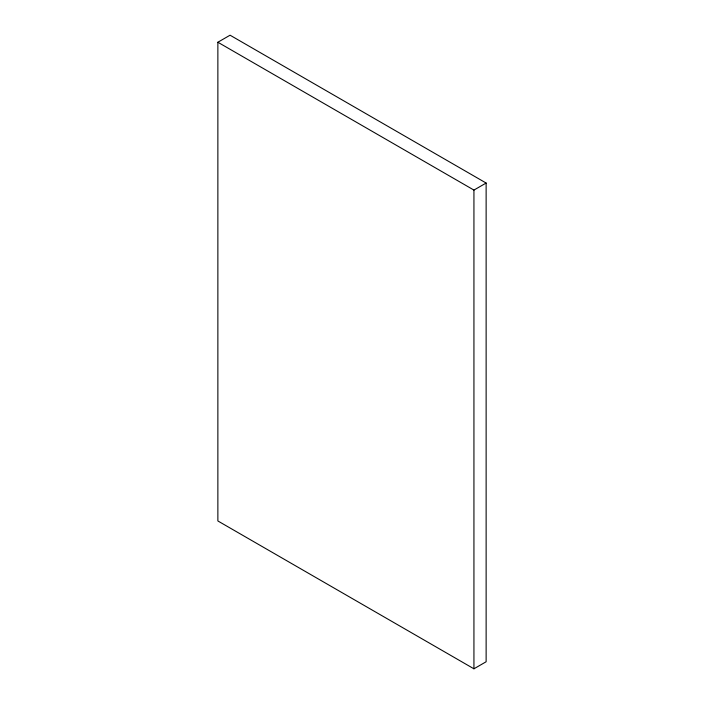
<?xml version="1.0" encoding="UTF-8"?>
<svg xmlns="http://www.w3.org/2000/svg" width="704" height="704" viewBox="0 0 704 704"><rect width="100%" height="100%" fill="white"/><g stroke="black" fill="none" stroke-linecap="round" stroke-linejoin="round"><path stroke-width="1.06" d="M217.87 42.24L230.067 35.2L486.13 183.04L486.13 661.76L473.933 668.8L217.87 520.96L217.87 42.24L473.933 190.08L486.13 183.04M473.933 190.08L473.933 668.8"/></g></svg>
